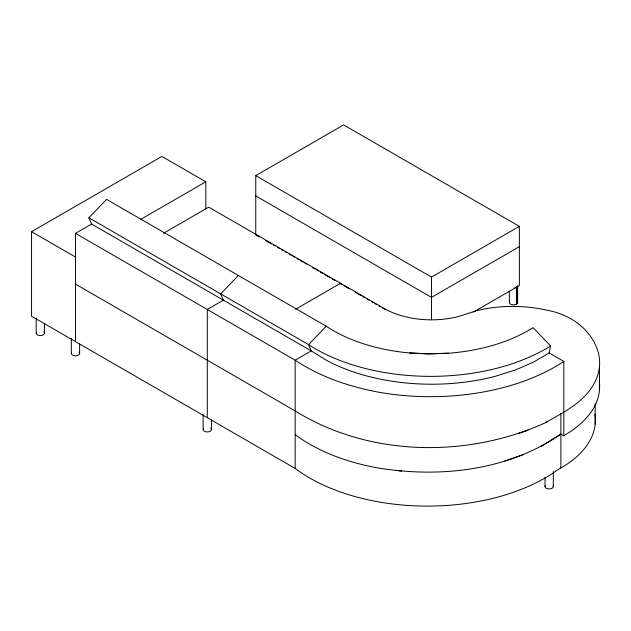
<?xml version="1.0" encoding="UTF-8"?>
<svg xmlns="http://www.w3.org/2000/svg" width="631" height="631" viewBox="0 0 631 631"><rect width="100%" height="100%" fill="white"/><g stroke="black" fill="none" stroke-linecap="round" stroke-linejoin="round"><path stroke-width="0.95" d="M549.159 352.958L550.626 345.954L533.053 327.631A137.826 79.577 0 0 1 448.538 353.226L429.104 353.888L409.693 352.958A137.826 79.577 0 0 1 326.251 326.219L106.576 199.388L88.876 217.79L91.598 224.068L311.272 350.899L326.684 360.443A154.492 89.192 0 0 0 495.311 376.305L515.18 370.074L533.258 362.233L549.159 352.958L563.806 361.413L563.806 435.824L560.872 434.128C507.647 470.9 438.995 478.306 376.399 467.666A166.56 96.164 0 0 1 295.158 434.601M509.501 301.839A4.141 2.39 0 0 0 511.433 304.528A4.141 2.39 0 0 0 516.434 304.15L517.641 302.462L517.641 286.49M514.573 287.862A4.141 2.39 0 0 0 516.434 287.239L517.499 286.166M238.384 275.487L220.676 293.888L223.398 300.167L207.291 309.466L207.291 417.698M326.251 326.219L308.551 344.613L311.272 350.899L295.158 360.198L75.483 233.367L75.483 341.6M75.483 284.1L295.158 410.931C369.222 456.97 467.35 458.28 545.839 422.541L547.345 421.334M563.806 435.824L573.674 429.49L582.113 422.518L589.007 414.985A119.606 69.055 0 0 0 599.347 381.787M540.846 446.511L560.872 434.128M545.839 422.541C561.148 413.581 577.759 405.528 589.007 391.315A119.606 69.055 0 0 0 593.716 341.434C583.967 323.861 565.77 313.536 546.407 310.089A92.339 53.312 0 0 0 476.65 310.641L458.863 316.415A66.365 38.317 0 0 1 384.492 308.622L208.751 207.157L163.539 233.265M594.852 414.11A115.867 66.894 0 0 1 560.872 467.95L557.946 469.645A166.56 96.164 0 0 1 295.158 468.423L31.55 316.234L31.55 231.68L161.891 156.425L205.824 181.791L205.824 208.853M75.483 233.367L91.598 224.068M140.65 219.422L205.824 181.791M258.678 236.507L255.752 234.819L255.752 175.631L343.619 124.899L519.36 226.363L519.36 285.551L473.313 312.132M295.513 309.269L340.559 283.256M255.752 175.631L431.494 277.096L519.36 226.363M519.36 246.658L431.494 297.382L255.752 195.925M519.163 433.308L528.1 430.2M504.887 461.001L523.273 454.612M448.538 353.226L426.872 353.873L409.693 352.958M396.236 470.41L401.592 471.097M265.509 240.45L271.488 243.905M273.191 244.891L274.895 245.877M277.459 247.352L279.17 248.338M281.726 249.813L283.437 250.799M285.141 251.785L286.853 252.771M289.408 254.254L291.12 255.239M292.823 256.225L294.535 257.211M297.091 258.686L298.802 259.672M300.506 260.658L303.069 262.141M304.781 263.127L306.485 264.113M312.463 267.56L315.019 269.035M316.73 270.021L318.434 271.007M320.146 271.993L322.701 273.475M324.413 274.461L330.392 277.908M332.095 278.894L334.659 280.377M339.778 283.335L342.341 284.81M344.045 285.796L349.172 288.753M355.143 292.2L361.121 295.655M362.825 296.641L364.537 297.627M367.092 299.102L368.804 300.088M371.367 301.571L373.071 302.557M374.782 303.535L376.486 304.521M379.05 306.003L380.753 306.989M382.465 307.975L385.02 309.45M88.876 217.79L308.551 344.613A163.019 94.122 0 0 0 550.626 345.954M31.55 231.68L75.483 257.046M517.089 301.263L517.641 302.462M599.45 366.627L599.45 390.305M595.175 403.824L595.175 424.119M560.872 413.297L560.872 467.95M553.3 471.523L553.3 486.556M545.018 477.154L545.018 486.556M517.499 285.867L517.499 303.077M517.089 286.742L517.089 303.653M516.434 287.239L516.434 304.15M509.359 291.183L509.359 302.462M431.494 277.096L431.494 319.751M295.158 468.423L295.158 360.198C320.272 376.975 349.322 386.708 378.845 392.237A176.27 101.765 0 0 0 563.806 361.413M211.432 420.136L211.432 429.53M203.15 414.504L203.15 429.53M79.624 344.037L79.624 353.439M71.342 338.405L71.342 353.439M44.478 323.75L44.478 333.144M36.196 318.111L36.196 333.144M259.538 236.885A4.141 2.39 0 0 1 258.024 236.01M79.072 352.24A4.141 2.39 0 0 1 76.028 355.805A4.141 2.39 0 0 1 71.484 352.816M43.925 331.945A4.141 2.39 0 0 1 40.881 335.511A4.141 2.39 0 0 1 36.338 332.521M210.88 428.339A4.141 2.39 0 0 1 207.291 431.927A4.141 2.39 0 0 1 203.703 428.339M553.158 485.933A4.141 2.39 0 0 1 548.623 488.922A4.141 2.39 0 0 1 545.57 485.357"/></g></svg>
